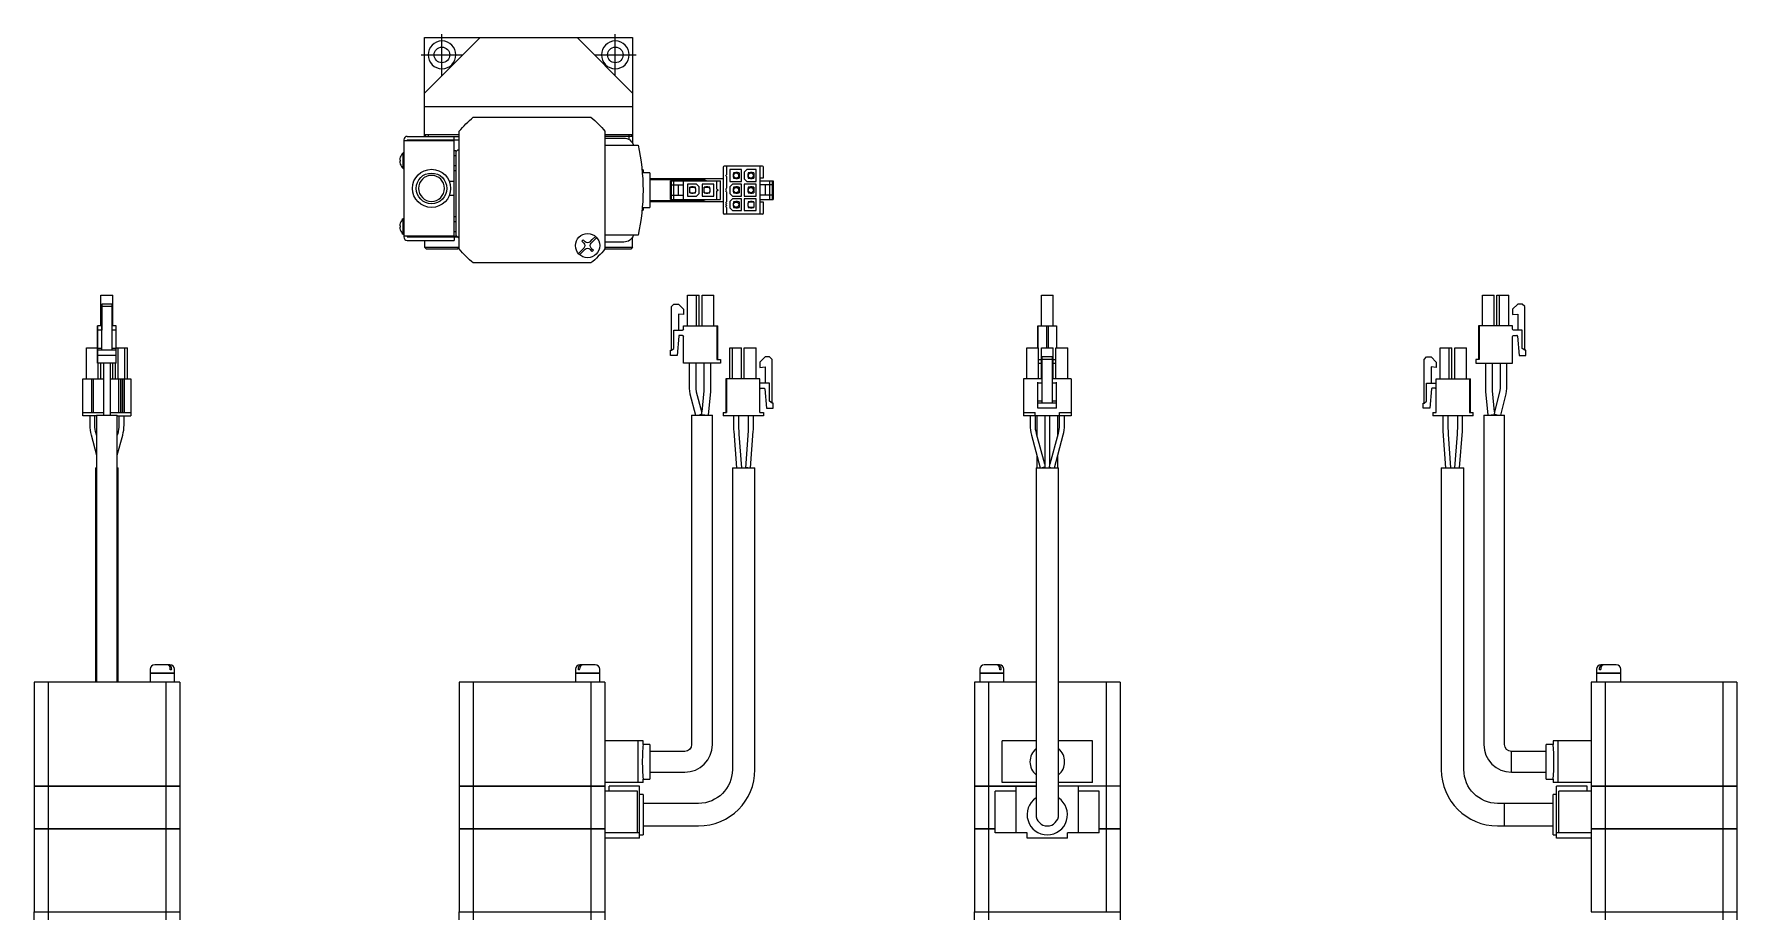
# Model space of a CAD drawing. Extents: x 0 to 531, y -8 to 573.
# Drawn here: x 23 to 514.1, y 319.8 to 573 of the extents above; entities that cross this region are included whole.
import ezdxf

# ---------------------------------------------------------------- set-up
doc = ezdxf.new("R2010")
doc.units = 0
doc.header["$LTSCALE"] = 0.5
doc.linetypes.add('CENTER', pattern=[50.8, 31.75, -6.35, 6.35, -6.35])
doc.layers.add('MSM_CENTER', color=1, linetype='CENTER')
doc.layers.add('MSM_CONTINUOUS', color=7, linetype='CONTINUOUS')

msp = doc.modelspace()

# ---------------------------------------------------------------- linework, layer by layer
at = {"layer": 'MSM_CENTER'}
for p, q in [((140.63, 560.97), (140.63, 572.97)), ((190.63, 560.97), (190.63, 572.97)), ((134.63, 566.97), (146.63, 566.97)), ((184.63, 566.97), (196.63, 566.97))]:
    msp.add_line(p, q, dxfattribs=at)
at = {"layer": 'MSM_CONTINUOUS'}
for p, q in [((135.63, 571.97), (195.63, 571.97)), ((135.63, 543.47), (135.63, 571.97)), ((135.63, 555.97), (151.63, 571.97)), ((179.63, 571.97), (195.63, 555.97)), ((195.63, 571.97), (195.63, 541.5)), ((195.63, 551.97), (135.63, 551.97)), ((149.66, 548.97), (183.6, 548.97)), ((129.63, 542.47), (129.63, 514.47)), ((129.63, 542.27), (144.13, 542.27)), ((130.63, 543.47), (145.63, 543.47)), ((130.63, 542.47), (145.63, 542.47)), ((130.63, 542.47), (130.63, 542.27)), ((135.63, 543.97), (145.63, 543.97)), ((135.63, 542.27), (135.63, 542.47)), ((136.63, 542.47), (136.43, 542.27)), ((136.63, 543.47), (136.83, 543.97)), ((144.13, 542.47), (144.13, 543.47)), ((144.13, 514.67), (144.13, 542.27)), ((145.63, 543.67), (145.33, 543.97)), ((145.63, 511), (145.63, 544.94)), ((187.63, 544.94), (187.63, 511)), ((187.63, 543.97), (195.63, 543.97)), ((195.62, 543.47), (187.63, 543.47)), ((187.63, 542.97), (193.05, 542.97)), ((187.63, 540.97), (197.2, 540.97)), ((194.42, 543.97), (194.63, 543.47)), ((194.63, 542.52), (194.63, 543.47)), ((128.44, 536.65), (128.6, 536.65)), ((128.6, 536.29), (128.44, 536.29)), ((128.59, 537.45), (128.6, 537.44)), ((128.6, 535.5), (128.59, 535.49)), ((128.6, 536.65), (128.6, 536.29)), ((129.44, 534.22), (129.44, 538.72)), ((129.63, 538.72), (129.44, 538.72)), ((144.13, 539.36), (144.63, 539.36)), ((144.13, 537.91), (144.63, 537.91)), ((145.13, 539.47), (144.63, 538.97)), ((144.63, 539.36), (144.63, 514.58)), ((145.63, 539.47), (145.13, 539.47)), ((129.44, 534.22), (129.63, 534.22)), ((144.13, 530.47), (142.75, 530.47)), ((144.13, 535.03), (144.63, 535.03)), ((144.13, 533.58), (144.63, 533.58)), ((198.63, 533.79), (198.34, 533.79)), ((200.63, 532.97), (198.41, 532.97)), ((198.63, 533.79), (198.63, 532.97)), ((200.63, 532.97), (200.63, 522.97)), ((221.73, 531.22), (200.63, 531.22)), ((215.63, 530.97), (200.63, 530.97)), ((206.53, 525.27), (206.53, 530.67)), ((206.53, 530.67), (220.93, 530.67)), ((206.83, 525.27), (206.83, 530.67)), ((207.53, 525.27), (207.53, 530.67)), ((210.33, 525.27), (210.33, 530.67)), ((210.63, 530.97), (210.63, 530.67)), ((212.63, 531.22), (212.63, 530.97)), ((219.93, 528.22), (219.93, 530.67)), ((220.93, 525.27), (220.93, 530.67)), ((221.73, 534.57), (221.73, 521.37)), ((233.03, 534.87), (222.03, 534.87)), ((222.73, 534.87), (222.73, 532.42)), ((222.73, 531.92), (222.73, 528.49)), ((227.03, 533.87), (223.63, 533.87)), ((223.63, 533.87), (223.63, 530.47)), ((223.63, 530.47), (227.03, 530.47)), ((225, 532.92), (224.63, 532.54)), ((224.63, 532.54), (224.63, 531.79)), ((224.63, 531.79), (225, 531.42)), ((224.73, 532.97), (224.73, 532.64)), ((225.38, 532.97), (224.73, 532.97)), ((224.73, 531.69), (224.73, 531.37)), ((224.73, 531.37), (225.38, 531.37)), ((224.78, 531.96), (224.92, 531.5)), ((226.38, 532.92), (225, 532.92)), ((225, 531.42), (226.38, 531.42)), ((225.38, 533.07), (225.38, 532.92)), ((225.88, 533.07), (225.38, 533.07)), ((225.38, 531.42), (225.38, 531.27)), ((225.38, 531.27), (225.88, 531.27)), ((225.88, 533.07), (225.88, 532.92)), ((226.38, 532.97), (225.88, 532.97)), ((225.88, 531.27), (225.88, 531.42)), ((225.88, 531.37), (226.38, 531.37)), ((226.38, 531.86), (226.22, 532.38)), ((226.38, 532.97), (226.38, 531.37)), ((227.03, 530.47), (227.03, 533.87)), ((228.58, 533.87), (227.83, 533.12)), ((227.83, 533.12), (227.83, 531.22)), ((227.83, 531.22), (228.58, 530.47)), ((231.23, 533.87), (228.58, 533.87)), ((228.58, 530.47), (231.23, 530.47)), ((228.93, 532.64), (228.83, 532.54)), ((228.83, 532.54), (228.83, 531.79)), ((228.98, 532.37), (228.83, 531.83)), ((228.83, 531.79), (228.93, 531.69)), ((229.58, 532.97), (228.93, 532.97)), ((228.93, 532.97), (228.93, 532.64)), ((229.2, 532.92), (228.93, 532.64)), ((228.93, 531.69), (228.93, 531.37)), ((228.93, 531.69), (229.2, 531.42)), ((228.93, 531.37), (229.58, 531.37)), ((230.58, 532.92), (229.2, 532.92)), ((229.2, 531.42), (230.58, 531.42)), ((229.58, 533.07), (229.58, 532.92)), ((230.08, 533.07), (229.58, 533.07)), ((229.58, 531.42), (229.58, 531.27)), ((229.58, 531.27), (230.08, 531.27)), ((230.08, 533.07), (230.08, 532.92)), ((230.58, 532.97), (230.08, 532.97)), ((230.08, 531.27), (230.08, 531.42)), ((230.08, 531.37), (230.58, 531.37)), ((230.27, 531.42), (230.42, 531.97)), ((230.58, 532.97), (230.58, 531.37)), ((231.23, 530.47), (231.23, 533.87)), ((232.33, 534.87), (232.33, 521.07)), ((232.33, 531.47), (233.33, 531.47)), ((232.33, 530.67), (236.13, 530.67)), ((233.33, 531.47), (233.33, 534.57)), ((235.13, 530.67), (235.13, 525.27)), ((235.83, 530.67), (235.83, 525.27)), ((236.13, 530.67), (236.13, 525.27)), ((142.75, 526.47), (144.13, 526.47)), ((206.83, 529.47), (210.33, 529.47)), ((206.83, 526.47), (210.33, 526.47)), ((208.83, 526.47), (208.83, 529.47)), ((211.43, 529.67), (211.43, 526.27)), ((214.08, 529.67), (211.43, 529.67)), ((211.43, 526.27), (214.08, 526.27)), ((212.58, 528.77), (212.08, 528.77)), ((212.08, 527.17), (212.08, 528.77)), ((213.45, 528.72), (212.08, 528.72)), ((212.08, 527.22), (213.45, 527.22)), ((212.08, 527.17), (212.58, 527.17)), ((213.08, 528.87), (212.58, 528.87)), ((212.58, 528.72), (212.58, 528.87)), ((212.58, 527.22), (212.58, 527.07)), ((212.58, 527.07), (213.08, 527.07)), ((213.08, 528.72), (213.08, 528.87)), ((213.73, 528.77), (213.08, 528.77)), ((213.08, 527.07), (213.08, 527.22)), ((213.08, 527.17), (213.73, 527.17)), ((213.83, 528.34), (213.45, 528.72)), ((213.45, 527.22), (213.83, 527.59)), ((213.73, 528.44), (213.73, 528.77)), ((213.73, 527.17), (213.73, 527.49)), ((213.83, 527.59), (213.83, 528.34)), ((214.83, 528.92), (214.08, 529.67)), ((214.08, 526.27), (214.83, 527.02)), ((214.83, 527.02), (214.83, 528.92)), ((215.63, 529.67), (215.63, 526.27)), ((219.03, 529.67), (215.63, 529.67)), ((215.63, 526.27), (219.03, 526.27)), ((216.78, 528.77), (216.28, 528.77)), ((216.28, 527.17), (216.28, 528.77)), ((217.65, 528.72), (216.28, 528.72)), ((216.28, 527.22), (217.65, 527.22)), ((216.28, 527.17), (216.78, 527.17)), ((217.28, 528.87), (216.78, 528.87)), ((216.78, 528.72), (216.78, 528.87)), ((216.78, 527.22), (216.78, 527.07)), ((216.78, 527.07), (217.28, 527.07)), ((217.28, 528.72), (217.28, 528.87)), ((217.93, 528.77), (217.28, 528.77)), ((217.28, 527.07), (217.28, 527.22)), ((217.28, 527.17), (217.93, 527.17)), ((218.03, 528.34), (217.65, 528.72)), ((217.65, 527.22), (218.03, 527.59)), ((217.93, 528.44), (217.93, 528.77)), ((217.93, 527.17), (217.93, 527.49)), ((218.03, 527.59), (218.03, 528.34)), ((219.03, 526.27), (219.03, 529.67)), ((219.93, 525.27), (219.93, 527.72)), ((222.73, 527.99), (222.73, 527.94)), ((222.73, 527.44), (222.73, 524.57)), ((224.38, 529.67), (223.63, 528.92)), ((223.63, 528.92), (223.63, 527.02)), ((223.63, 527.02), (224.38, 526.27)), ((227.03, 529.67), (224.38, 529.67)), ((224.38, 526.27), (227.03, 526.27)), ((225, 528.72), (224.63, 528.34)), ((224.63, 528.34), (224.63, 527.59)), ((224.63, 527.59), (225, 527.22)), ((225.38, 528.77), (224.73, 528.77)), ((224.73, 528.77), (224.73, 528.44)), ((224.73, 527.49), (224.73, 527.17)), ((224.73, 527.17), (225.38, 527.17)), ((226.38, 528.72), (225, 528.72)), ((225, 527.22), (226.38, 527.22)), ((225.38, 528.87), (225.38, 528.72)), ((225.88, 528.87), (225.38, 528.87)), ((225.38, 527.22), (225.38, 527.07)), ((225.38, 527.07), (225.88, 527.07)), ((225.88, 528.87), (225.88, 528.72)), ((226.38, 528.77), (225.88, 528.77)), ((225.88, 527.07), (225.88, 527.22)), ((225.88, 527.17), (226.38, 527.17)), ((226.38, 528.72), (226.3, 528.72)), ((226.38, 527.22), (226.3, 527.22)), ((226.38, 528.77), (226.38, 527.17)), ((227.03, 526.27), (227.03, 529.67)), ((231.23, 529.67), (227.83, 529.67)), ((227.83, 529.67), (227.83, 526.27)), ((227.83, 526.27), (231.23, 526.27)), ((229.2, 528.72), (228.83, 528.34)), ((228.83, 528.34), (228.83, 527.59)), ((228.83, 527.59), (229.2, 527.22)), ((228.93, 528.77), (228.93, 528.44)), ((229.58, 528.77), (228.93, 528.77)), ((228.93, 527.49), (228.93, 527.17)), ((228.93, 527.17), (229.58, 527.17)), ((230.58, 528.72), (229.2, 528.72)), ((229.2, 527.22), (230.58, 527.22)), ((230.08, 528.87), (229.58, 528.87)), ((229.58, 528.87), (229.58, 528.72)), ((229.58, 527.22), (229.58, 527.07)), ((229.58, 527.07), (230.08, 527.07)), ((230.08, 528.87), (230.08, 528.72)), ((230.58, 528.77), (230.08, 528.77)), ((230.08, 527.07), (230.08, 527.22)), ((230.08, 527.17), (230.58, 527.17)), ((230.58, 528.77), (230.58, 527.17)), ((231.23, 526.27), (231.23, 529.67)), ((235.83, 529.47), (232.33, 529.47)), ((235.83, 526.47), (232.33, 526.47)), ((233.83, 529.47), (233.83, 526.47)), ((198.34, 522.15), (198.63, 522.15)), ((198.41, 522.97), (200.63, 522.97)), ((198.63, 522.97), (198.63, 522.15)), ((200.63, 524.97), (215.63, 524.97)), ((200.63, 524.72), (221.73, 524.72)), ((206.53, 525.27), (220.93, 525.27)), ((210.63, 525.27), (210.63, 524.97)), ((212.63, 524.97), (212.63, 524.72)), ((233.03, 521.07), (222.03, 521.07)), ((222.73, 524.07), (222.73, 524.02)), ((222.73, 523.52), (222.73, 523.47)), ((222.73, 522.97), (222.73, 521.07)), ((224.38, 525.47), (223.63, 524.72)), ((223.63, 524.72), (223.63, 522.82)), ((223.63, 522.82), (224.38, 522.07)), ((227.03, 525.47), (224.38, 525.47)), ((224.38, 522.07), (227.03, 522.07)), ((225, 524.52), (224.63, 524.14)), ((224.63, 524.14), (224.63, 523.39)), ((224.63, 523.39), (225, 523.02)), ((225.38, 524.57), (224.73, 524.57)), ((224.73, 524.57), (224.73, 524.24)), ((224.73, 523.29), (224.73, 522.97)), ((224.73, 522.97), (225.38, 522.97)), ((224.78, 523.98), (224.92, 524.43)), ((226.38, 524.52), (225, 524.52)), ((225, 523.02), (226.38, 523.02)), ((225.88, 524.67), (225.38, 524.67)), ((225.38, 524.67), (225.38, 524.52)), ((225.38, 523.02), (225.38, 522.87)), ((225.38, 522.87), (225.88, 522.87)), ((225.88, 524.67), (225.88, 524.52)), ((226.38, 524.57), (225.88, 524.57)), ((225.88, 522.87), (225.88, 523.02)), ((225.88, 522.97), (226.38, 522.97)), ((226.38, 524.08), (226.22, 523.56)), ((226.38, 524.57), (226.38, 522.97)), ((227.03, 522.07), (227.03, 525.47)), ((227.83, 525.47), (227.83, 522.07)), ((231.23, 525.47), (227.83, 525.47)), ((227.83, 522.07), (231.23, 522.07)), ((229.2, 524.52), (228.83, 524.14)), ((228.83, 524.14), (228.83, 523.39)), ((228.83, 523.39), (229.2, 523.02)), ((228.93, 524.57), (228.93, 524.24)), ((229.58, 524.57), (228.93, 524.57)), ((228.93, 523.29), (228.93, 522.97)), ((228.93, 522.97), (229.58, 522.97)), ((230.58, 524.52), (229.2, 524.52)), ((229.2, 523.02), (230.58, 523.02)), ((229.58, 524.67), (229.58, 524.52)), ((230.08, 524.67), (229.58, 524.67)), ((229.58, 523.02), (229.58, 522.87)), ((229.58, 522.87), (230.08, 522.87)), ((230.08, 524.67), (230.08, 524.52)), ((230.58, 524.57), (230.08, 524.57)), ((230.08, 522.87), (230.08, 523.02)), ((230.08, 522.97), (230.58, 522.97)), ((230.58, 524.57), (230.58, 522.97)), ((231.23, 522.07), (231.23, 525.47)), ((232.33, 525.27), (236.13, 525.27)), ((233.33, 524.47), (232.33, 524.47)), ((233.33, 521.37), (233.33, 524.47)), ((128.44, 517.65), (128.6, 517.65)), ((128.6, 517.29), (128.44, 517.29)), ((128.59, 518.45), (128.6, 518.44)), ((128.6, 516.5), (128.59, 516.49)), ((128.6, 517.65), (128.6, 517.29)), ((129.44, 515.22), (129.44, 519.72)), ((129.63, 519.72), (129.44, 519.72)), ((144.13, 520.36), (144.63, 520.36)), ((144.13, 518.91), (144.63, 518.91)), ((144.13, 516.03), (144.63, 516.03)), ((129.44, 515.22), (129.63, 515.22)), ((144.13, 514.67), (129.63, 514.67)), ((130.63, 514.67), (130.63, 514.47)), ((130.63, 514.58), (144.63, 514.58)), ((130.63, 514.47), (145.63, 514.47)), ((130.63, 513.47), (144.13, 513.47)), ((135.63, 514.58), (135.63, 514.47)), ((135.63, 513.47), (135.63, 511.47)), ((135.63, 511.47), (145.63, 511.47)), ((136.13, 510.97), (135.63, 511.47)), ((145.13, 510.97), (136.13, 510.97)), ((136.33, 514.47), (136.21, 514.58)), ((136.38, 514.57), (136.36, 514.58)), ((145.03, 514.57), (136.38, 514.57)), ((144.13, 514.47), (144.13, 513.47)), ((144.63, 514.97), (145.13, 514.47)), ((145.13, 514.47), (145.63, 513.97)), ((145.13, 510.97), (145.63, 511.47)), ((179.98, 509.68), (181.57, 511.26)), ((181.92, 510.91), (180.34, 509.32)), ((180.97, 513.28), (181.32, 513.63)), ((181.57, 512.68), (180.97, 513.28)), ((181.32, 513.63), (181.92, 513.03)), ((183.33, 513.03), (184, 513.69)), ((183.94, 510.31), (183.33, 510.91)), ((184.35, 513.34), (183.69, 512.68)), ((183.69, 511.26), (184.29, 510.66)), ((184, 513.69), (184.92, 514.61)), ((185.27, 514.26), (184.35, 513.34)), ((195.13, 510.97), (187.6, 510.97)), ((197.2, 514.97), (187.63, 514.97)), ((193.05, 512.97), (187.63, 512.97)), ((187.63, 511.47), (195.63, 511.47)), ((195.63, 511.47), (195.13, 510.97)), ((195.63, 511.47), (195.63, 514.44)), ((183.6, 506.97), (149.66, 506.97)), ((184.29, 510.66), (183.94, 510.31)), ((42.3, 488.81), (42.3, 497.71)), ((42.3, 497.71), (45.7, 497.71)), ((42.3, 488.81), (42.3, 497.71)), ((42.3, 488.81), (42.3, 497.71)), ((45.7, 488.81), (45.7, 497.71)), ((211.43, 488.81), (211.43, 497.71)), ((211.43, 497.71), (214.83, 497.71)), ((211.43, 488.81), (211.43, 497.71)), ((214.08, 488.81), (214.08, 497.71)), ((214.83, 488.81), (214.83, 497.71)), ((215.63, 488.81), (215.63, 497.71)), ((215.63, 488.81), (215.63, 497.71)), ((215.63, 497.71), (219.03, 497.71)), ((219.03, 488.81), (219.03, 497.71)), ((313.51, 488.81), (313.51, 497.71)), ((313.51, 497.71), (316.91, 497.71)), ((313.51, 488.81), (313.51, 497.71)), ((313.51, 488.81), (313.51, 497.71)), ((316.91, 488.81), (316.91, 497.71)), ((440.69, 488.81), (440.69, 497.71)), ((440.69, 497.71), (444.09, 497.71)), ((440.69, 488.81), (440.69, 497.71)), ((444.09, 488.81), (444.09, 497.71)), ((444.89, 488.81), (444.89, 497.71)), ((444.89, 497.71), (448.29, 497.71)), ((444.89, 488.81), (444.89, 497.71)), ((445.64, 488.81), (445.64, 497.71)), ((448.29, 488.81), (448.29, 497.71)), ((42.5, 495.11), (42.5, 493.61)), ((42.5, 494.41), (42.5, 495.11)), ((45.5, 495.11), (42.5, 495.11)), ((42.5, 481.81), (42.5, 494.41)), ((45.5, 494.41), (42.5, 494.41)), ((42.5, 493.61), (42.5, 492.11)), ((42.5, 492.24), (42.5, 487.56)), ((42.5, 492.11), (42.5, 492.24)), ((45.5, 494.41), (45.5, 495.11)), ((45.5, 481.81), (45.5, 494.41)), ((206.83, 494.41), (207.53, 495.11)), ((206.83, 494.41), (207.53, 495.11)), ((206.83, 481.81), (206.83, 494.41)), ((206.83, 481.81), (206.83, 494.41)), ((207.53, 495.11), (208.83, 495.11)), ((208.83, 495.11), (210.33, 493.61)), ((210.33, 492.11), (208.83, 492.24)), ((210.33, 492.11), (208.83, 492.24)), ((208.83, 492.24), (208.83, 487.56)), ((210.33, 493.61), (210.33, 492.11)), ((450.89, 495.11), (449.39, 493.61)), ((450.89, 495.11), (449.39, 493.61)), ((449.39, 493.61), (449.39, 492.11)), ((449.39, 493.61), (449.39, 492.11)), ((449.39, 492.11), (450.89, 492.24)), ((452.19, 495.11), (450.89, 495.11)), ((450.89, 492.24), (450.89, 487.56)), ((450.89, 492.24), (450.89, 487.56)), ((452.89, 494.41), (452.19, 495.11)), ((452.89, 481.81), (452.89, 494.41)), ((42.5, 488.81), (41.3, 488.81)), ((41.3, 487.86), (41.3, 488.81)), ((41.3, 488.81), (41.3, 479.11)), ((41.3, 488.81), (41.3, 488.81)), ((41.3, 487.56), (41.3, 487.86)), ((41.3, 482.31), (41.3, 487.56)), ((42.5, 487.56), (41.3, 487.56)), ((42.5, 487.86), (42.5, 487.56)), ((42.5, 482.31), (42.5, 487.56)), ((46.7, 488.81), (45.5, 488.81)), ((46.7, 487.56), (45.5, 487.56)), ((46.7, 487.86), (46.7, 488.81)), ((46.7, 487.56), (46.7, 487.86)), ((46.7, 482.31), (46.7, 487.56)), ((207.53, 482.31), (207.53, 487.56)), ((207.53, 482.31), (207.53, 487.56)), ((207.53, 487.56), (210.03, 487.56)), ((210.33, 487.86), (210.33, 488.81)), ((210.33, 488.81), (220.18, 488.81)), ((210.33, 487.86), (210.33, 488.81)), ((210.33, 487.86), (210.33, 487.86)), ((219.93, 488.81), (219.93, 479.11)), ((220.18, 479.11), (220.18, 488.81)), ((312.51, 488.81), (312.51, 482.46)), ((312.51, 487.86), (312.51, 488.81)), ((312.51, 488.81), (312.51, 488.81)), ((312.51, 488.81), (317.91, 488.81)), ((312.51, 487.56), (312.51, 487.86)), ((312.51, 482.46), (312.51, 487.56)), ((314.96, 488.81), (314.96, 482.46)), ((315.46, 488.81), (315.46, 482.46)), ((317.91, 488.81), (317.91, 482.46)), ((439.54, 488.81), (439.54, 479.11)), ((439.79, 488.81), (439.54, 488.81)), ((439.79, 488.81), (439.79, 479.11)), ((449.39, 488.81), (439.79, 488.81)), ((439.79, 488.81), (439.79, 479.11)), ((449.39, 487.86), (449.39, 488.81)), ((452.19, 487.56), (449.69, 487.56)), ((452.19, 482.31), (452.19, 487.56)), ((38.1, 482.46), (41.3, 482.46)), ((38.1, 473.56), (38.1, 482.46)), ((41.3, 486.06), (41.3, 485.88)), ((41.3, 485.76), (41.3, 486.06)), ((41.3, 485.88), (41.3, 480.31)), ((41.3, 478.11), (41.3, 485.76)), ((41.3, 481.81), (41.3, 482.31)), ((42.5, 482.31), (41.3, 482.31)), ((41.3, 480.31), (41.3, 481.81)), ((46.7, 481.81), (41.3, 481.81)), ((42.5, 481.81), (42.5, 482.31)), ((46.7, 482.31), (45.5, 482.31)), ((46.7, 482.46), (49.9, 482.46)), ((46.7, 481.81), (46.7, 482.31)), ((46.7, 480.31), (46.7, 481.81)), ((47.25, 473.56), (47.25, 482.46)), ((49.15, 473.56), (49.15, 482.46)), ((49.9, 473.56), (49.9, 482.46)), ((206.53, 480.31), (206.53, 481.81)), ((206.53, 481.81), (206.83, 481.81)), ((206.53, 480.31), (206.53, 481.81)), ((206.83, 481.81), (207.53, 482.31)), ((206.83, 481.81), (207.53, 482.31)), ((208.93, 485.88), (208.44, 480.31)), ((210.03, 486.06), (209.13, 486.06)), ((210.33, 485.77), (210.33, 485.76)), ((210.33, 478.11), (210.33, 485.76)), ((210.33, 478.11), (210.33, 485.76)), ((223.63, 473.56), (223.63, 482.46)), ((223.63, 482.46), (227.03, 482.46)), ((224.38, 473.56), (224.38, 482.46)), ((227.03, 473.56), (227.03, 482.46)), ((227.83, 482.46), (231.23, 482.46)), ((227.83, 473.56), (227.83, 482.46)), ((231.23, 473.56), (231.23, 482.46)), ((309.31, 482.46), (312.71, 482.46)), ((309.31, 473.56), (309.31, 482.46)), ((312.51, 485.76), (312.51, 486.06)), ((312.51, 486.06), (312.51, 485.88)), ((312.51, 485.88), (312.51, 482.46)), ((312.51, 482.46), (312.51, 485.76)), ((312.71, 473.56), (312.71, 482.46)), ((313.51, 482.46), (316.91, 482.46)), ((313.51, 473.56), (313.51, 482.46)), ((316.91, 473.56), (316.91, 482.46)), ((317.71, 482.46), (321.11, 482.46)), ((317.71, 473.56), (317.71, 482.46)), ((321.11, 473.56), (321.11, 482.46)), ((428.49, 473.56), (428.49, 482.46)), ((428.49, 482.46), (431.89, 482.46)), ((431.14, 473.56), (431.14, 482.46)), ((431.89, 473.56), (431.89, 482.46)), ((432.69, 473.56), (432.69, 482.46)), ((432.69, 482.46), (436.09, 482.46)), ((436.09, 473.56), (436.09, 482.46)), ((449.39, 478.11), (449.39, 485.76)), ((449.69, 486.06), (450.59, 486.06)), ((450.79, 485.88), (451.28, 480.31)), ((450.79, 485.88), (450.89, 484.73)), ((450.79, 485.88), (451.28, 480.31)), ((450.79, 485.88), (450.89, 484.73)), ((450.89, 484.73), (450.89, 484.73)), ((452.89, 481.81), (452.19, 482.31)), ((453.19, 481.81), (452.89, 481.81)), ((453.19, 480.31), (453.19, 481.81)), ((46.7, 480.31), (41.3, 480.31)), ((41.3, 479.11), (41.3, 478.11)), ((41.3, 478.11), (41.3, 478.11)), ((46.7, 478.11), (41.3, 478.11)), ((41.5, 473.56), (41.5, 478.11)), ((42.3, 473.56), (42.3, 478.11)), ((43, 478.11), (43, 470.75)), ((43, 478.11), (43, 470.21)), ((45, 470.75), (45, 478.11)), ((45.7, 473.56), (45.7, 478.11)), ((46.5, 473.56), (46.5, 478.11)), ((46.7, 478.11), (46.7, 480.31)), ((208.44, 480.31), (206.53, 480.31)), ((220.93, 478.11), (210.33, 478.11)), ((211.95, 478.11), (211.95, 470.75)), ((213.95, 470.75), (213.95, 478.11)), ((216.15, 478.11), (216.15, 470.21)), ((218.15, 470.21), (218.15, 478.11)), ((219.93, 479.11), (220.93, 479.11)), ((220.93, 479.11), (220.93, 478.11)), ((233.83, 479.86), (232.33, 478.36)), ((232.33, 478.36), (232.33, 476.86)), ((232.33, 476.86), (233.83, 476.99)), ((235.13, 479.86), (233.83, 479.86)), ((233.83, 476.99), (233.83, 472.31)), ((235.83, 479.16), (235.13, 479.86)), ((235.83, 466.56), (235.83, 479.16)), ((312.71, 479.11), (313.51, 479.11)), ((312.71, 478.11), (313.51, 478.11)), ((316.71, 479.86), (313.71, 479.86)), ((313.71, 466.56), (313.71, 479.86)), ((316.71, 479.16), (313.71, 479.16)), ((316.71, 466.56), (316.71, 479.86)), ((316.91, 479.11), (317.71, 479.11)), ((316.91, 478.11), (317.71, 478.11)), ((423.89, 479.16), (424.59, 479.86)), ((423.89, 466.56), (423.89, 479.16)), ((424.59, 479.86), (425.89, 479.86)), ((425.89, 479.86), (427.39, 478.36)), ((427.39, 476.86), (425.89, 476.99)), ((425.89, 476.99), (425.89, 472.31)), ((427.39, 478.36), (427.39, 476.86)), ((438.79, 479.11), (438.79, 478.11)), ((439.79, 479.11), (438.79, 479.11)), ((438.79, 479.11), (438.79, 478.11)), ((438.79, 478.11), (449.39, 478.11)), ((441.57, 478.11), (441.57, 470.21)), ((443.57, 470.21), (443.57, 478.11)), ((445.77, 478.11), (445.77, 470.75)), ((447.77, 470.75), (447.77, 478.11)), ((451.28, 480.31), (453.19, 480.31)), ((37.1, 462.86), (37.1, 473.56)), ((37.1, 473.56), (43, 473.56)), ((39.55, 473.56), (39.55, 463.86)), ((40.05, 473.56), (40.05, 463.86)), ((45, 473.56), (50.9, 473.56)), ((47.4, 473.56), (47.4, 463.86)), ((47.9, 473.56), (47.9, 463.86)), ((47.95, 473.56), (47.95, 463.86)), ((48.45, 473.56), (48.45, 463.86)), ((48.5, 473.56), (48.5, 463.86)), ((49, 473.56), (49, 463.86)), ((50.9, 473.56), (50.9, 462.86)), ((222.48, 473.56), (222.48, 463.86)), ((232.33, 473.56), (222.48, 473.56)), ((222.73, 473.56), (222.73, 463.86)), ((232.33, 463.86), (232.33, 473.56)), ((235.13, 472.31), (232.63, 472.31)), ((235.13, 467.06), (235.13, 472.31)), ((313.71, 473.56), (308.31, 473.56)), ((308.31, 473.56), (308.31, 462.86)), ((312.51, 465.06), (312.51, 472.61)), ((313.71, 472.31), (312.51, 472.31)), ((322.11, 473.56), (316.71, 473.56)), ((317.91, 472.31), (316.71, 472.31)), ((317.91, 465.06), (317.91, 472.61)), ((322.11, 473.56), (322.11, 462.86)), ((424.59, 467.06), (424.59, 472.31)), ((424.59, 472.31), (427.09, 472.31)), ((427.39, 463.86), (427.39, 473.56)), ((427.39, 473.56), (437.24, 473.56)), ((436.99, 473.56), (436.99, 463.86)), ((437.24, 463.86), (437.24, 473.56)), ((43, 470.75), (43, 469.49)), ((43, 470.21), (43, 470.01)), ((43, 470.01), (43, 463.11)), ((43, 469.49), (43, 463.11)), ((45, 469.49), (45, 470.75)), ((45, 463.11), (45, 469.49)), ((211.95, 470.75), (212.15, 469.24)), ((212.15, 469.24), (213.74, 463.11)), ((214.08, 469.74), (213.95, 470.75)), ((215.56, 464.06), (214.08, 469.74)), ((216.15, 470.11), (215.56, 464.06)), ((216.15, 470.21), (216.15, 470.11)), ((217.48, 463.11), (218.14, 469.92)), ((218.14, 469.92), (218.15, 470.21)), ((232.63, 470.81), (233.53, 470.81)), ((233.73, 470.63), (234.21, 465.06)), ((235.83, 466.56), (235.13, 467.06)), ((236.13, 466.56), (235.83, 466.56)), ((236.13, 465.06), (236.13, 466.56)), ((313.71, 467.06), (312.51, 467.06)), ((317.91, 466.56), (312.51, 466.56)), ((317.91, 467.06), (316.71, 467.06)), ((423.59, 465.06), (423.59, 466.56)), ((423.59, 466.56), (423.89, 466.56)), ((423.89, 466.56), (424.59, 467.06)), ((426, 470.63), (425.51, 465.06)), ((427.09, 470.81), (426.19, 470.81)), ((441.57, 470.21), (441.58, 469.92)), ((441.58, 469.92), (442.24, 463.11)), ((443.57, 470.11), (443.57, 470.21)), ((444.16, 464.06), (443.57, 470.11)), ((445.64, 469.74), (444.16, 464.06)), ((445.77, 470.75), (445.64, 469.74)), ((445.98, 463.11), (447.58, 469.24)), ((447.58, 469.24), (447.77, 470.75)), ((37.1, 463.86), (43, 463.86)), ((41, 462.86), (37.1, 462.86)), ((39.05, 462.86), (39.05, 460.23)), ((40.55, 460.23), (40.55, 462.86)), ((41, 463.11), (41, 386.11)), ((41, 463.11), (47, 463.11)), ((45, 463.86), (50.9, 463.86)), ((47, 386.11), (47, 463.11)), ((47, 462.86), (50.9, 462.86)), ((47.45, 462.86), (47.45, 460.23)), ((48.95, 460.23), (48.95, 462.86)), ((212.63, 463.11), (212.63, 368.11)), ((212.63, 463.11), (218.63, 463.11)), ((215.62, 463.33), (214.78, 463.11)), ((215.49, 463.3), (215.48, 463.21)), ((216.48, 463.11), (215.48, 463.21)), ((215.62, 463.33), (215.56, 464.06)), ((218.63, 368.11), (218.63, 463.11)), ((221.73, 463.86), (222.73, 463.86)), ((221.73, 463.86), (221.73, 462.86)), ((233.33, 462.86), (221.73, 462.86)), ((224.75, 462.86), (224.75, 459.26)), ((226.25, 460.23), (226.25, 462.86)), ((228.95, 462.86), (228.95, 459.24)), ((230.45, 459.24), (230.45, 462.86)), ((232.33, 463.86), (233.33, 463.86)), ((233.33, 463.86), (233.33, 462.86)), ((234.21, 465.06), (236.13, 465.06)), ((308.31, 463.86), (311.71, 463.86)), ((322.11, 462.86), (308.31, 462.86)), ((310.26, 462.86), (310.26, 460.23)), ((311.71, 462.86), (311.71, 463.86)), ((311.76, 460.23), (311.76, 462.86)), ((312.21, 462.86), (312.21, 457.28)), ((317.91, 465.06), (312.51, 465.06)), ((314.46, 462.86), (314.46, 447.86)), ((315.96, 448.89), (315.96, 462.86)), ((318.21, 457.28), (318.21, 462.86)), ((318.66, 462.86), (318.66, 460.23)), ((318.71, 463.86), (322.11, 463.86)), ((318.71, 462.86), (318.71, 463.86)), ((320.16, 460.23), (320.16, 462.86)), ((425.51, 465.06), (423.59, 465.06)), ((426.39, 463.86), (427.39, 463.86)), ((426.39, 463.86), (426.39, 462.86)), ((437.99, 462.86), (426.39, 462.86)), ((429.27, 462.86), (429.27, 459.24)), ((430.77, 460.23), (430.77, 462.86)), ((433.47, 462.86), (433.47, 460.23)), ((434.97, 459.26), (434.97, 462.86)), ((436.99, 463.86), (437.99, 463.86)), ((437.99, 462.86), (437.99, 463.86)), ((441.09, 463.11), (441.09, 368.11)), ((441.09, 463.11), (447.09, 463.11)), ((444.24, 463.21), (443.24, 463.11)), ((444.16, 464.06), (444.1, 463.33)), ((444.23, 463.3), (444.1, 463.33)), ((444.94, 463.11), (444.1, 463.33)), ((444.1, 463.33), (444.23, 463.3)), ((444.24, 463.21), (444.23, 463.3)), ((444.23, 463.3), (444.94, 463.11)), ((447.09, 368.11), (447.09, 463.11)), ((39.43, 457.35), (41, 451.49)), ((41, 457.28), (40.88, 457.74)), ((47.12, 457.73), (47, 457.28)), ((47, 451.49), (48.57, 457.34)), ((224.79, 458.41), (225.62, 447.86)), ((226.35, 457.6), (226.25, 460.23)), ((227.12, 447.92), (226.35, 457.6)), ((228.93, 458.54), (228.13, 447.92)), ((229.63, 447.86), (230.42, 458.43)), ((310.64, 457.34), (313.18, 447.86)), ((314.46, 448.89), (312.09, 457.73)), ((318.33, 457.74), (315.96, 448.89)), ((317.24, 447.86), (319.78, 457.35)), ((429.3, 458.43), (430.09, 447.86)), ((430.87, 457.6), (430.77, 460.23)), ((431.59, 447.92), (430.87, 457.6)), ((433.37, 457.6), (432.6, 447.92)), ((433.47, 460.23), (433.37, 457.6)), ((434.1, 447.86), (434.94, 458.41)), ((40.75, 447.86), (41, 447.86)), ((40.75, 447.86), (40.75, 386.11)), ((47, 447.86), (47.25, 447.86)), ((47.25, 386.11), (47.25, 447.86)), ((224.38, 447.86), (224.38, 360.86)), ((224.38, 447.86), (230.88, 447.86)), ((227.12, 447.89), (227.1, 447.86)), ((227.12, 447.92), (227.12, 447.89)), ((228.13, 447.92), (228.15, 447.86)), ((228.88, 447.86), (228.13, 447.92)), ((230.88, 360.86), (230.88, 447.86)), ((311.96, 447.86), (318.46, 447.86)), ((311.96, 447.86), (311.96, 347.86)), ((312.21, 451.49), (312.21, 447.86)), ((313.9, 447.9), (313.75, 447.86)), ((314.05, 447.94), (313.9, 447.9)), ((314.2, 447.98), (314.05, 447.94)), ((314.17, 447.86), (314.33, 447.91)), ((314.34, 448.01), (314.2, 447.98)), ((314.33, 447.91), (314.46, 447.95)), ((314.46, 448.04), (314.34, 448.01)), ((315.85, 447.99), (315.96, 448.89)), ((315.93, 447.97), (315.85, 447.99)), ((316.02, 447.93), (315.93, 447.97)), ((315.96, 447.86), (315.96, 447.95)), ((316.14, 447.9), (316.02, 447.93)), ((316.26, 447.86), (316.14, 447.9)), ((318.21, 447.86), (318.21, 451.49)), ((318.46, 347.86), (318.46, 447.86)), ((428.84, 447.86), (428.84, 360.86)), ((428.84, 447.86), (435.34, 447.86)), ((431.59, 447.92), (431.57, 447.86)), ((432.6, 447.89), (432.6, 447.92)), ((432.63, 447.86), (432.6, 447.89)), ((435.34, 360.86), (435.34, 447.86)), ((56.5, 389.81), (56.5, 388.66)), ((63.5, 388.66), (56.5, 388.66)), ((56.5, 388.61), (56.5, 386.11)), ((63.5, 388.61), (56.5, 388.61)), ((56.55, 388.66), (56.55, 388.61)), ((62.2, 391.11), (57.8, 391.11)), ((61.44, 391.11), (61.37, 391.11)), ((61.55, 391.09), (61.44, 391.11)), ((61.66, 391.04), (61.55, 391.09)), ((61.77, 390.98), (61.66, 391.04)), ((61.87, 390.91), (61.77, 390.98)), ((61.96, 390.81), (61.87, 390.91)), ((62.05, 390.69), (61.96, 390.81)), ((62.12, 390.57), (62.05, 390.69)), ((62.29, 389.61), (62.29, 389.81)), ((62.65, 389.61), (62.29, 389.61)), ((62.65, 389.61), (62.65, 389.81)), ((63.45, 388.61), (63.45, 388.66)), ((63.5, 388.66), (63.5, 389.81)), ((63.5, 386.11), (63.5, 388.61)), ((179.13, 389.81), (179.13, 388.66)), ((186.13, 388.66), (179.13, 388.66)), ((179.13, 388.61), (179.13, 386.11)), ((186.13, 388.61), (179.13, 388.61)), ((179.18, 388.66), (179.18, 388.61)), ((179.98, 389.61), (179.98, 389.81)), ((180.34, 389.61), (179.98, 389.61)), ((180.34, 389.61), (180.34, 389.81)), ((184.83, 391.11), (180.43, 391.11)), ((180.64, 390.77), (180.55, 390.65)), ((180.73, 390.88), (180.64, 390.77)), ((180.83, 390.96), (180.73, 390.88)), ((180.93, 391.02), (180.83, 390.96)), ((181.04, 391.07), (180.93, 391.02)), ((181.15, 391.1), (181.04, 391.07)), ((181.26, 391.11), (181.15, 391.1)), ((186.08, 388.61), (186.08, 388.66)), ((186.13, 388.66), (186.13, 389.81)), ((186.13, 386.11), (186.13, 388.61)), ((295.71, 389.81), (295.71, 388.66)), ((302.71, 388.66), (295.71, 388.66)), ((302.71, 388.61), (295.71, 388.61)), ((295.71, 388.61), (295.71, 386.11)), ((295.76, 388.66), (295.76, 388.61)), ((301.41, 391.11), (297.01, 391.11)), ((300.65, 391.11), (300.58, 391.11)), ((300.76, 391.09), (300.65, 391.11)), ((300.87, 391.04), (300.76, 391.09)), ((300.98, 390.98), (300.87, 391.04)), ((301.08, 390.91), (300.98, 390.98)), ((301.17, 390.81), (301.08, 390.91)), ((301.26, 390.69), (301.17, 390.81)), ((301.33, 390.57), (301.26, 390.69)), ((301.5, 389.61), (301.5, 389.81)), ((301.86, 389.61), (301.5, 389.61)), ((301.86, 389.61), (301.86, 389.81)), ((302.66, 388.61), (302.66, 388.66)), ((302.71, 388.66), (302.71, 389.81)), ((302.71, 386.11), (302.71, 388.61)), ((473.59, 389.81), (473.59, 388.66)), ((480.59, 388.66), (473.59, 388.66)), ((473.59, 388.61), (473.59, 386.11)), ((480.59, 388.61), (473.59, 388.61)), ((473.64, 388.66), (473.64, 388.61)), ((474.45, 389.61), (474.45, 389.81)), ((474.8, 389.61), (474.45, 389.61)), ((474.8, 389.61), (474.8, 389.81)), ((479.29, 391.11), (474.89, 391.11)), ((475.1, 390.77), (475.02, 390.65)), ((475.2, 390.88), (475.1, 390.77)), ((475.29, 390.96), (475.2, 390.88)), ((475.39, 391.02), (475.29, 390.96)), ((475.51, 391.07), (475.39, 391.02)), ((475.62, 391.1), (475.51, 391.07)), ((475.73, 391.11), (475.62, 391.1)), ((480.54, 388.61), (480.54, 388.66)), ((480.59, 388.66), (480.59, 389.81)), ((480.59, 386.11), (480.59, 388.61)), ((65, 386.11), (23, 386.11)), ((23, 386.11), (23, 356.16)), ((27.03, 386.11), (27.03, 356.16)), ((60.97, 386.11), (60.97, 356.16)), ((65, 386.11), (65, 356.16)), ((187.63, 386.11), (145.63, 386.11)), ((145.63, 386.11), (145.63, 356.16)), ((149.66, 386.11), (149.66, 356.16)), ((183.6, 386.11), (183.6, 356.16)), ((187.63, 386.11), (187.63, 356.16)), ((294.21, 386.11), (294.21, 356.16)), ((311.96, 386.11), (294.21, 386.11)), ((298.24, 386.11), (298.24, 356.16)), ((336.21, 386.11), (318.46, 386.11)), ((332.18, 386.11), (332.18, 356.16)), ((336.21, 386.11), (336.21, 356.16)), ((472.09, 386.11), (472.09, 356.16)), ((514.09, 386.11), (472.09, 386.11)), ((476.12, 386.11), (476.12, 356.16)), ((510.07, 386.11), (510.07, 356.16)), ((514.09, 386.11), (514.09, 356.16)), ((198.62, 369.11), (187.63, 369.11)), ((197.2, 357.11), (197.2, 369.11)), ((198.62, 368.11), (198.62, 369.11)), ((311.96, 369.11), (302.21, 369.11)), ((302.21, 357.11), (302.21, 369.11)), ((328.21, 369.11), (318.46, 369.11)), ((328.21, 357.11), (328.21, 369.11)), ((461.1, 369.11), (461.1, 368.11)), ((472.09, 369.11), (461.1, 369.11)), ((462.52, 357.11), (462.52, 369.11)), ((200.63, 368.11), (198.62, 368.11)), ((200.63, 368.11), (200.63, 358.11)), ((210.63, 366.11), (200.63, 366.11)), ((459.09, 366.11), (449.09, 366.11)), ((449.09, 360.11), (449.09, 366.11)), ((461.1, 368.11), (459.09, 368.11)), ((459.09, 358.11), (459.09, 368.11)), ((200.63, 360.11), (210.63, 360.11)), ((449.09, 360.11), (459.09, 360.11)), ((23, 356.16), (65, 356.16)), ((23, 356.11), (23, 343.86)), ((23, 356.11), (65, 356.11)), ((23.05, 356.16), (23.05, 356.11)), ((27.03, 356.11), (27.03, 343.86)), ((27.29, 356.16), (27.29, 356.11)), ((60.71, 356.16), (60.71, 356.11)), ((60.97, 356.11), (60.97, 343.86)), ((64.95, 356.16), (64.95, 356.11)), ((65, 356.11), (65, 343.86)), ((145.63, 356.16), (187.63, 356.16)), ((145.63, 356.11), (145.63, 343.86)), ((145.63, 356.11), (187.63, 356.11)), ((145.68, 356.16), (145.68, 356.11)), ((149.66, 356.11), (149.66, 343.86)), ((149.91, 356.16), (149.91, 356.11)), ((183.34, 356.16), (183.34, 356.11)), ((183.6, 356.11), (183.6, 343.86)), ((187.58, 356.16), (187.58, 356.11)), ((198.62, 357.11), (187.63, 357.11)), ((187.63, 356.11), (187.63, 319.86)), ((197.03, 354.61), (187.63, 354.61)), ((197.63, 356.11), (188.83, 356.11)), ((188.83, 354.61), (188.83, 356.11)), ((197.03, 342.61), (197.03, 354.61)), ((197.63, 341.11), (197.63, 356.11)), ((198.63, 353.68), (197.63, 353.68)), ((198.62, 357.11), (198.62, 358.11)), ((198.62, 358.11), (200.63, 358.11)), ((198.63, 353.68), (198.63, 342.04)), ((294.21, 356.16), (311.96, 356.16)), ((294.21, 356.11), (294.21, 343.86)), ((294.21, 356.11), (311.96, 356.11)), ((294.26, 356.16), (294.26, 356.11)), ((298.24, 356.11), (298.24, 343.86)), ((298.5, 356.16), (298.5, 356.11)), ((300.21, 342.61), (300.21, 354.61)), ((306.21, 354.61), (300.21, 354.61)), ((311.96, 357.11), (302.21, 357.11)), ((306.21, 342.61), (306.21, 356.11)), ((328.21, 357.11), (318.46, 357.11)), ((318.46, 356.16), (336.21, 356.16)), ((336.21, 356.11), (318.46, 356.11)), ((324.21, 342.61), (324.21, 356.11)), ((330.21, 354.61), (324.21, 354.61)), ((330.21, 342.61), (330.21, 354.61)), ((331.92, 356.16), (331.92, 356.11)), ((332.18, 356.11), (332.18, 343.86)), ((336.16, 356.16), (336.16, 356.11)), ((336.21, 356.11), (336.21, 343.86)), ((459.09, 358.11), (461.1, 358.11)), ((462.09, 353.68), (461.09, 353.68)), ((461.09, 342.04), (461.09, 353.68)), ((461.1, 358.11), (461.1, 357.11)), ((472.09, 357.11), (461.1, 357.11)), ((470.89, 356.11), (462.09, 356.11)), ((462.09, 341.11), (462.09, 356.11)), ((462.69, 342.61), (462.69, 354.61)), ((472.09, 354.61), (462.69, 354.61)), ((470.89, 354.61), (470.89, 356.11)), ((472.09, 356.16), (514.09, 356.16)), ((472.09, 356.11), (514.09, 356.11)), ((472.09, 356.11), (472.09, 319.86)), ((472.14, 356.16), (472.14, 356.11)), ((476.12, 356.11), (476.12, 343.86)), ((476.38, 356.16), (476.38, 356.11)), ((509.81, 356.16), (509.81, 356.11)), ((510.07, 356.11), (510.07, 343.86)), ((514.04, 356.16), (514.04, 356.11)), ((514.09, 356.11), (514.09, 343.86)), ((214.63, 351.11), (198.63, 351.11)), ((461.09, 351.11), (445.09, 351.11)), ((447.09, 344.61), (447.09, 351.11)), ((23, 343.86), (65, 343.86)), ((23, 343.81), (23, 319.86)), ((23, 343.81), (65, 343.81)), ((23.05, 343.86), (23.05, 343.81)), ((27.03, 343.81), (27.03, 319.86)), ((27.29, 343.86), (27.29, 343.81)), ((60.71, 343.86), (60.71, 343.81)), ((60.97, 343.81), (60.97, 319.86)), ((64.95, 343.86), (64.95, 343.81)), ((65, 343.81), (65, 319.86)), ((145.63, 343.86), (187.63, 343.86)), ((145.63, 343.81), (145.63, 319.86)), ((145.63, 343.81), (187.63, 343.81)), ((145.68, 343.86), (145.68, 343.81)), ((149.66, 343.81), (149.66, 319.86)), ((149.91, 343.86), (149.91, 343.81)), ((183.34, 343.86), (183.34, 343.81)), ((183.6, 343.81), (183.6, 319.86)), ((187.58, 343.86), (187.58, 343.81)), ((198.63, 344.61), (214.63, 344.61)), ((294.21, 343.86), (300.21, 343.86)), ((294.21, 343.81), (294.21, 319.86)), ((294.21, 343.81), (300.21, 343.81)), ((294.26, 343.86), (294.26, 343.81)), ((298.24, 343.81), (298.24, 319.86)), ((298.5, 343.86), (298.5, 343.81)), ((330.21, 343.86), (336.21, 343.86)), ((330.21, 343.81), (336.21, 343.81)), ((331.92, 343.86), (331.92, 343.81)), ((332.18, 343.81), (332.18, 319.86)), ((336.16, 343.86), (336.16, 343.81)), ((336.21, 343.81), (336.21, 319.86)), ((445.09, 344.61), (461.09, 344.61)), ((472.09, 343.86), (514.09, 343.86)), ((472.09, 343.81), (514.09, 343.81)), ((472.14, 343.86), (472.14, 343.81)), ((476.12, 343.81), (476.12, 319.86)), ((476.38, 343.86), (476.38, 343.81)), ((509.81, 343.86), (509.81, 343.81)), ((510.07, 343.81), (510.07, 319.86)), ((514.04, 343.86), (514.04, 343.81)), ((514.09, 343.81), (514.09, 319.86)), ((197.63, 342.61), (187.63, 342.61)), ((197.63, 341.11), (187.63, 341.11)), ((197.63, 342.04), (198.63, 342.04)), ((309.43, 342.61), (300.21, 342.61)), ((309.43, 341.11), (309.43, 342.61)), ((320.99, 341.11), (309.43, 341.11)), ((330.21, 342.61), (320.99, 342.61)), ((320.99, 341.11), (320.99, 342.61)), ((461.09, 342.04), (462.09, 342.04)), ((472.09, 342.61), (462.09, 342.61)), ((472.09, 341.11), (462.09, 341.11)), ((23, 319.86), (65, 319.86)), ((23, 319.81), (65, 319.81)), ((23, 301.11), (23, 319.81)), ((23.05, 319.86), (23.05, 319.81)), ((27.03, 319.81), (27.03, 311.11)), ((27.29, 319.86), (27.29, 319.81)), ((60.71, 319.86), (60.71, 319.81)), ((60.97, 319.81), (60.97, 311.11)), ((64.95, 319.86), (64.95, 319.81)), ((65, 319.81), (65, 304.61)), ((145.63, 319.86), (187.63, 319.86)), ((145.63, 301.11), (145.63, 319.81)), ((145.63, 319.81), (187.63, 319.81)), ((145.68, 319.86), (145.68, 319.81)), ((149.66, 319.81), (149.66, 311.11)), ((149.91, 319.86), (149.91, 319.81)), ((183.34, 319.86), (183.34, 319.81)), ((183.6, 319.81), (183.6, 311.11)), ((187.58, 319.86), (187.58, 319.81)), ((187.63, 319.81), (187.63, 277.11)), ((294.21, 319.86), (336.21, 319.86)), ((294.21, 319.81), (336.21, 319.81)), ((294.21, 304.61), (294.21, 319.81)), ((294.26, 319.86), (294.26, 319.81)), ((298.24, 319.81), (298.24, 311.11)), ((298.5, 319.86), (298.5, 319.81)), ((331.92, 319.86), (331.92, 319.81)), ((336.16, 319.86), (336.16, 319.81)), ((336.21, 319.81), (336.21, 301.11)), ((472.09, 319.86), (514.09, 319.86)), ((472.09, 319.81), (514.09, 319.81)), ((472.14, 319.86), (472.14, 319.81)), ((476.12, 319.81), (476.12, 311.11)), ((476.38, 319.86), (476.38, 319.81)), ((509.81, 319.86), (509.81, 319.81)), ((510.07, 319.81), (510.07, 311.11)), ((514.04, 319.86), (514.04, 319.81)), ((514.09, 319.81), (514.09, 301.11))]:
    msp.add_line(p, q, dxfattribs=at)
at = {"layer": 'MSM_CONTINUOUS', "extrusion": (0, 0, -1)}
for p, q in [((61.72, 391.11), (61.83, 391.1)), ((61.83, 391.1), (61.94, 391.07)), ((61.94, 391.07), (62.05, 391.02)), ((62.05, 391.02), (62.15, 390.96)), ((62.15, 390.96), (62.25, 390.88)), ((62.25, 390.88), (62.35, 390.77)), ((62.35, 390.77), (62.43, 390.65)), ((180.15, 390.57), (180.23, 390.69)), ((180.23, 390.69), (180.31, 390.81)), ((180.31, 390.81), (180.41, 390.91)), ((180.41, 390.91), (180.51, 390.98)), ((180.51, 390.98), (180.61, 391.04)), ((180.61, 391.04), (180.72, 391.09)), ((180.72, 391.09), (180.83, 391.11)), ((180.83, 391.11), (180.9, 391.11)), ((300.93, 391.11), (301.04, 391.1)), ((301.04, 391.1), (301.15, 391.07)), ((301.15, 391.07), (301.26, 391.02)), ((301.26, 391.02), (301.37, 390.96)), ((301.37, 390.96), (301.46, 390.88)), ((301.46, 390.88), (301.56, 390.77)), ((301.56, 390.77), (301.64, 390.65)), ((474.62, 390.57), (474.69, 390.69)), ((474.69, 390.69), (474.78, 390.81)), ((474.78, 390.81), (474.87, 390.91)), ((474.87, 390.91), (474.97, 390.98)), ((474.97, 390.98), (475.08, 391.04)), ((475.08, 391.04), (475.19, 391.09)), ((475.19, 391.09), (475.3, 391.11)), ((475.3, 391.11), (475.37, 391.11))]:
    msp.add_line(p, q, dxfattribs=at)
for centre, radius in [((-140.63, 566.97), 4), ((-190.63, 566.97), 4), ((-137.63, 528.47), 3.75)]:
    msp.add_circle(centre, radius, dxfattribs=at)
at = {"layer": 'MSM_CONTINUOUS'}
for centre, radius in [((140.63, 566.97), 2.25), ((190.63, 566.97), 2.25), ((137.63, 528.47), 5.5), ((137.63, 528.47), 4.42), ((225.5, 532.17), 0.75), ((229.7, 532.17), 0.75), ((225.5, 527.97), 0.75), ((229.7, 527.97), 0.75), ((225.5, 523.77), 0.75), ((182.63, 511.97), 3.5)]:
    msp.add_circle(centre, radius, dxfattribs=at)
at = {"layer": 'MSM_CONTINUOUS', "extrusion": (0, 0, -1)}
for centre, radius, start, end in [((-166.63, 527.97), 27, 38.9424, 51.0576), ((-166.63, 527.97), 27, 128.9424, 141.0576), ((-193.05, 539.97), 3, 90, 160.5288), ((-138.62, 527.97), 60, 167.4867, 192.5133), ((-222.73, 532.17), 0.25, 270, 90), ((-212.95, 527.97), 1, 28.9543, 48.5897), ((-212.95, 527.97), 1, 311.4089, 331.0443), ((-217.15, 527.97), 1, 28.9543, 48.5897), ((-217.15, 527.97), 1, 311.4089, 331.0443), ((-219.93, 527.97), 0.25, 89.9993, 269.9993), ((-222.73, 528.24), 0.25, 270, 90), ((-222.73, 527.69), 0.25, 270, 90), ((-222.73, 524.32), 0.25, 270, 90), ((-222.73, 523.77), 0.25, 270, 90), ((-222.73, 523.22), 0.25, 270, 90), ((-166.63, 527.97), 27, 308.9424, 321.0576), ((-180.86, 511.97), 1, 135, 225), ((-182.63, 513.74), 1, 225, 315), ((-182.63, 510.2), 1, 45, 135), ((-184.39, 511.97), 1, 315, 45), ((-166.63, 527.97), 27, 218.9424, 231.0576), ((-193.05, 515.97), 3, 199.4712, 270), ((-210.03, 487.86), 0.3, 180, 270), ((-210.03, 487.86), 0.3, 180, 270), ((-449.69, 487.86), 0.3, 270, 360), ((-210.03, 485.76), 0.3, 90, 180), ((-210.03, 485.76), 0.3, 90, 180), ((-449.69, 485.76), 0.3, 360, 90), ((-450.59, 485.86), 0.2, 90, 175), ((-450.59, 485.86), 0.2, 90, 175), ((-232.63, 472.61), 0.3, 270, 0), ((-232.63, 470.51), 0.3, 0, 90), ((-233.53, 470.61), 0.2, 90, 175), ((-50.2, 460.23), 9.65, 345.0035, 0.008), ((-37.8, 460.23), 9.65, 179.9899, 194.9986), ((-219.7, 459.24), 9.25, 180, 184.2892), ((-321.42, 460.23), 9.65, 345.0035, 0.008), ((-309.05, 460.23), 9.61, 179.9909, 195.0002), ((-60.98, 389.83), 1.66, 150.2769, 180.5545), ((-181.68, 389.82), 1.7, 359.6491, 26.0354), ((-300.19, 389.83), 1.66, 150.2769, 180.5545), ((-476.15, 389.82), 1.7, 359.6491, 26.0354), ((-210.63, 368.11), 2, 180, 270), ((-449.09, 368.11), 2, 270, 360), ((-214.63, 360.86), 9.75, 180, 270), ((-445.09, 360.86), 9.75, 270, 360)]:
    msp.add_arc(centre, radius, start, end, dxfattribs=at)
at = {"layer": 'MSM_CONTINUOUS'}
for centre, radius, start, end in [((130.63, 542.47), 1, 90, 180), ((137.13, 542.47), 1.8, 123.5573, 146.251), ((194.13, 542.47), 1.8, 33.5573, 56.4427), ((131.43, 536.47), 2.99, 161.0315, 176.554), ((131.43, 536.47), 2.99, 183.446, 198.9685), ((131.43, 536.47), 3, 131.4096, 160.9979), ((131.43, 536.47), 3, 199.0021, 228.5904), ((215.63, 527.97), 3, 64.1588, 115.8426), ((222.03, 534.57), 0.3, 90, 180), ((233.03, 534.57), 0.3, 0, 90), ((215.63, 527.97), 3, 244.1588, 295.8426), ((222.03, 521.37), 0.3, 180, 270), ((233.03, 521.37), 0.3, 270, 0), ((131.43, 517.47), 2.99, 161.0315, 176.554), ((131.43, 517.47), 2.99, 183.446, 198.9685), ((131.43, 517.47), 3, 131.4096, 160.9979), ((131.43, 517.47), 3, 199.0021, 228.5904), ((130.63, 514.47), 1, 180, 270), ((210.03, 487.86), 0.3, 270, 360), ((209.13, 485.86), 0.2, 90, 175), ((210.03, 485.76), 0.3, 360, 90), ((450.59, 485.86), 0.2, 5, 90), ((450.59, 485.86), 0.2, 5, 90), ((427.09, 472.61), 0.3, 270, 0), ((426.19, 470.61), 0.2, 90, 175), ((427.09, 470.51), 0.3, 0, 90), ((50.2, 460.23), 11.15, 179.9911, 195.0006), ((37.8, 460.23), 11.15, 345.0015, 0.0068), ((235.5, 459.26), 10.75, 180, 184.548), ((219.7, 459.24), 10.75, 355.7108, 360), ((321.41, 460.23), 11.15, 179.9911, 195.0006), ((309.05, 460.23), 11.11, 345, 0.006), ((440.02, 459.24), 10.75, 180, 184.2892), ((424.22, 459.26), 10.75, 355.452, 0), ((57.8, 389.81), 1.3, 90, 180), ((60.59, 389.82), 1.7, 359.6223, 26.0542), ((62.2, 389.81), 1.3, 0, 90), ((180.43, 389.81), 1.3, 90, 180), ((182, 389.83), 1.66, 150.2498, 180.584), ((184.83, 389.81), 1.3, 360, 90), ((297.01, 389.81), 1.3, 90, 180), ((299.8, 389.82), 1.7, 359.6223, 26.0542), ((301.41, 389.81), 1.3, 360, 90), ((474.89, 389.81), 1.3, 90, 180), ((476.46, 389.83), 1.66, 150.2498, 180.584), ((479.29, 389.81), 1.3, 0, 90), ((258.64, 363.1), 60.23, 175.2289, 179.9909), ((210.63, 368.11), 8, 270, 360), ((315.21, 363.11), 5, 130.5416, 229.4584), ((315.21, 363.11), 5, 310.5416, 49.4584), ((449.09, 368.11), 8, 180, 270), ((401.31, 363.11), 60, 355.2198, 4.7802), ((258.67, 363.12), 60.26, 180.0102, 184.77), ((214.63, 360.86), 16.25, 270, 360), ((445.09, 360.86), 16.25, 180, 270), ((315.21, 347.86), 5.82, 123.9465, 56.0535), ((315.21, 347.86), 3.25, 180, 360)]:
    msp.add_arc(centre, radius, start, end, dxfattribs=at)

doc.saveas('drawing.dxf')
